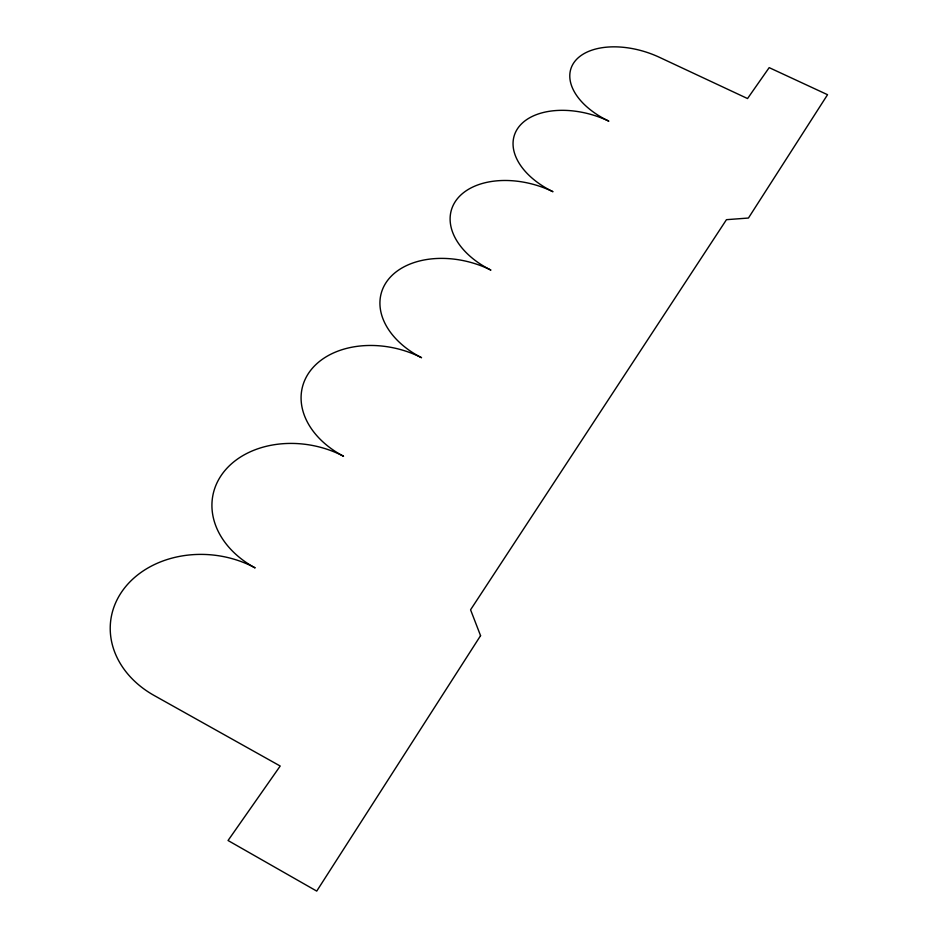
<?xml version="1.0" encoding="UTF-8"?>
<svg xmlns="http://www.w3.org/2000/svg" width="938" height="938" viewBox="0 0 938 938"><rect width="100%" height="100%" fill="white"/><g stroke="black" fill="none" stroke-linecap="round" stroke-linejoin="round"><path stroke-width="1.41" d="M480.561 635.671L316.727 891.1L228.051 840.518L280.204 766.029L154.137 695.48A95.301 77.42 6.5 0 1 124.742 587.751A95.301 77.42 6.5 0 1 255.148 567.9A88.711 68.087 11.2 0 1 223.83 471.873A88.711 68.087 11.2 0 1 343.543 456.243A83.142 60.231 13.9 0 1 310.959 369.959A83.142 60.231 13.9 0 1 421.561 357.706A78.311 53.607 15.6 0 1 388.203 279.63A78.311 53.607 15.6 0 1 490.914 270.097A74.055 47.979 16.7 0 1 457.134 199.02A74.055 47.979 16.7 0 1 552.974 191.715A70.256 43.195 17.5 0 1 519.031 126.63A70.256 43.195 17.5 0 1 608.844 121.154A66.844 39.079 18.1 0 1 574.924 61.263A66.844 39.079 18.1 0 1 659.391 57.3L747.539 98.549L769.183 67.63L827.539 94.703L748.442 218.038L726.458 219.68L470.571 609.794L480.561 635.671"/></g></svg>
